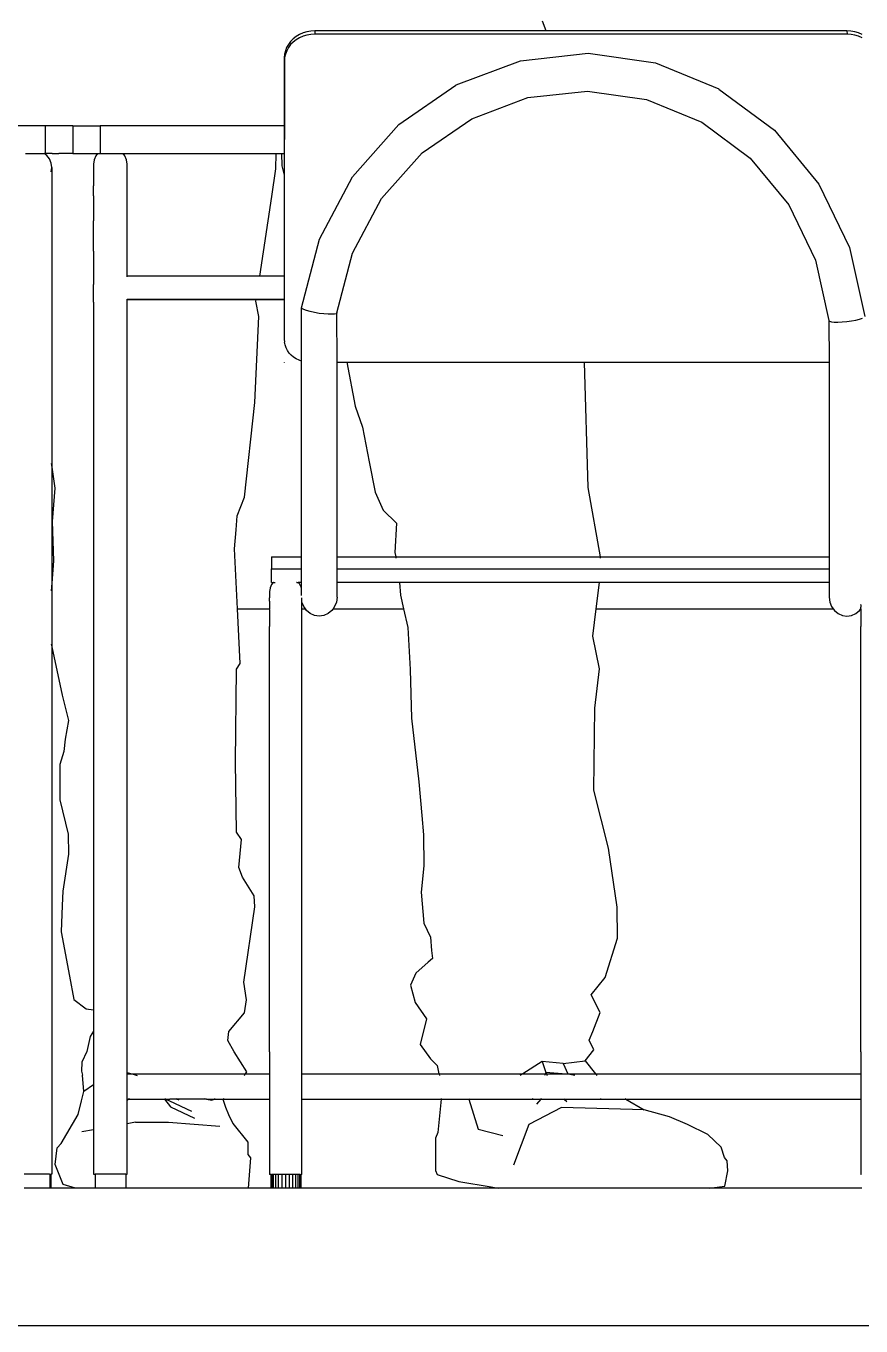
# Model space of a CAD drawing. Header units: metres. Extents: x -4.29 to 4.37, y -2.02 to 2.15.
# Drawn here: x -0.642 to -0.037, y -2.019 to -1.077 of the extents above; entities that cross this region are included whole.
import ezdxf

# ---------------------------------------------------------------- set-up
doc = ezdxf.new("R2010")
doc.units = ezdxf.units.M
doc.layers.add('SectionCutEdges', color=7, linetype='Continuous')

msp = doc.modelspace()

# ---------------------------------------------------------------- linework, layer by layer
for p, q in [((-0.26527, -1.08057), (-0.26794, -1.07341)), ((-0.44409, -1.08318), (-0.44648, -1.0846)), ((-0.4415, -1.08205), (-0.44409, -1.08318)), ((-0.43878, -1.08123), (-0.4415, -1.08205)), ((-0.43873, -1.08356), (-0.44146, -1.08438)), ((-0.43596, -1.08074), (-0.43878, -1.08123)), ((-0.43591, -1.08307), (-0.43873, -1.08356)), ((-0.43308, -1.08057), (-0.43596, -1.08074)), ((-0.43304, -1.0829), (-0.43591, -1.08307)), ((-0.43308, -1.08057), (-0.43304, -1.0829)), ((-0.26953, -1.08057), (-0.43308, -1.08057)), ((-0.04699, -1.08291), (-0.43304, -1.0829)), ((-0.26527, -1.08057), (-0.26953, -1.08057)), ((-0.04703, -1.08057), (-0.26527, -1.08057)), ((-0.04416, -1.08074), (-0.04703, -1.08057)), ((-0.04703, -1.08057), (-0.04699, -1.08291)), ((-0.04411, -1.08307), (-0.04699, -1.08291)), ((-0.04134, -1.08124), (-0.04416, -1.08074)), ((-0.04129, -1.08357), (-0.04411, -1.08307)), ((-0.03861, -1.08206), (-0.04134, -1.08124)), ((-0.03857, -1.08439), (-0.04129, -1.08357)), ((-0.03603, -1.08318), (-0.03861, -1.08206)), ((-0.45342, -1.09259), (-0.45434, -1.09501)), ((-0.45214, -1.09031), (-0.45342, -1.09259)), ((-0.45209, -1.09264), (-0.45337, -1.09492)), ((-0.45054, -1.08819), (-0.45214, -1.09031)), ((-0.4505, -1.09052), (-0.45209, -1.09264)), ((-0.44864, -1.08628), (-0.45054, -1.08819)), ((-0.4486, -1.08861), (-0.4505, -1.09052)), ((-0.44648, -1.0846), (-0.44864, -1.08628)), ((-0.44643, -1.08693), (-0.4486, -1.08861)), ((-0.44404, -1.08551), (-0.44643, -1.08693)), ((-0.44146, -1.08438), (-0.44404, -1.08551)), ((-0.03599, -1.08551), (-0.03857, -1.08439)), ((-0.45509, -1.10005), (-0.45512, -1.14949)), ((-0.4549, -1.09751), (-0.45509, -1.10005)), ((-0.45509, -1.10005), (-0.45505, -1.10238)), ((-0.45505, -1.10238), (-0.45507, -1.14949)), ((-0.45486, -1.09984), (-0.45505, -1.10238)), ((-0.45434, -1.09501), (-0.4549, -1.09751)), ((-0.4543, -1.09734), (-0.45486, -1.09984)), ((-0.45337, -1.09492), (-0.4543, -1.09734)), ((-0.33042, -1.11967), (-0.28389, -1.10221)), ((-0.28389, -1.10221), (-0.23477, -1.0968)), ((-0.23477, -1.0968), (-0.18589, -1.10373)), ((-0.18589, -1.10373), (-0.14007, -1.12262)), ((-0.37196, -1.14835), (-0.33062, -1.1198)), ((-0.33062, -1.1198), (-0.33042, -1.11967)), ((-0.31921, -1.14421), (-0.27839, -1.12889)), ((-0.27839, -1.12889), (-0.23529, -1.12414)), ((-0.23529, -1.12414), (-0.1924, -1.13023)), ((-0.1924, -1.13023), (-0.1522, -1.1468)), ((-0.13986, -1.12277), (-0.14007, -1.12262)), ((-0.13986, -1.12277), (-0.09966, -1.15258)), ((-0.63888, -1.14949), (-0.65215, -1.14949)), ((-0.62855, -1.14949), (-0.63888, -1.14949)), ((-0.62855, -1.14949), (-0.62855, -1.16949)), ((-0.62594, -1.14949), (-0.62855, -1.14949)), ((-0.62338, -1.14949), (-0.62594, -1.14949)), ((-0.6209, -1.14949), (-0.62338, -1.14949)), ((-0.61855, -1.14949), (-0.6209, -1.14949)), ((-0.61638, -1.14949), (-0.61855, -1.14949)), ((-0.61441, -1.14949), (-0.61638, -1.14949)), ((-0.61269, -1.14949), (-0.61441, -1.14949)), ((-0.61123, -1.14949), (-0.61269, -1.14949)), ((-0.61008, -1.14949), (-0.61123, -1.14949)), ((-0.60924, -1.14949), (-0.61008, -1.14949)), ((-0.60873, -1.14949), (-0.60924, -1.14949)), ((-0.60855, -1.14949), (-0.60873, -1.14949)), ((-0.60855, -1.14949), (-0.60855, -1.16949)), ((-0.60855, -1.14949), (-0.60838, -1.14949)), ((-0.60838, -1.14949), (-0.60787, -1.14949)), ((-0.60787, -1.14949), (-0.60703, -1.14949)), ((-0.60703, -1.14949), (-0.60588, -1.14949)), ((-0.60588, -1.14949), (-0.60442, -1.14949)), ((-0.60442, -1.14949), (-0.6027, -1.14949)), ((-0.6027, -1.14949), (-0.60073, -1.14949)), ((-0.60073, -1.14949), (-0.59855, -1.14949)), ((-0.59855, -1.14949), (-0.59621, -1.14949)), ((-0.59621, -1.14949), (-0.59373, -1.14949)), ((-0.59373, -1.14949), (-0.59117, -1.14949)), ((-0.59117, -1.14949), (-0.58855, -1.14949)), ((-0.58855, -1.14949), (-0.58855, -1.16949)), ((-0.45512, -1.14949), (-0.58855, -1.14949)), ((-0.45512, -1.14949), (-0.45513, -1.16949)), ((-0.45507, -1.14949), (-0.45512, -1.14949)), ((-0.45507, -1.14949), (-0.45509, -1.16949)), ((-0.40563, -1.18631), (-0.37196, -1.14835)), ((-0.35513, -1.169), (-0.31921, -1.14421)), ((-0.1522, -1.1468), (-0.1173, -1.1727)), ((-0.09966, -1.15258), (-0.0675, -1.19156)), ((-0.64281, -1.16949), (-0.64209, -1.16949)), ((-0.64209, -1.16949), (-0.63915, -1.16949)), ((-0.63915, -1.16949), (-0.63766, -1.16949)), ((-0.63766, -1.16949), (-0.63599, -1.16949)), ((-0.63599, -1.16949), (-0.63433, -1.16949)), ((-0.63433, -1.16949), (-0.63284, -1.16949)), ((-0.63284, -1.16949), (-0.6299, -1.16949)), ((-0.6299, -1.16949), (-0.62917, -1.16949)), ((-0.62737, -1.17087), (-0.62917, -1.16949)), ((-0.62917, -1.16949), (-0.62855, -1.16949)), ((-0.62594, -1.16949), (-0.62855, -1.16949)), ((-0.62543, -1.1734), (-0.62737, -1.17087)), ((-0.62338, -1.16949), (-0.62594, -1.16949)), ((-0.62422, -1.17634), (-0.62543, -1.1734)), ((-0.6238, -1.17949), (-0.62422, -1.17634)), ((-0.62338, -1.16949), (-0.6209, -1.16949)), ((-0.6209, -1.16949), (-0.61855, -1.16949)), ((-0.61638, -1.16949), (-0.61855, -1.16949)), ((-0.61441, -1.16949), (-0.61638, -1.16949)), ((-0.61269, -1.16949), (-0.61441, -1.16949)), ((-0.61123, -1.16949), (-0.61269, -1.16949)), ((-0.61008, -1.16949), (-0.61123, -1.16949)), ((-0.60924, -1.16949), (-0.61008, -1.16949)), ((-0.60873, -1.16949), (-0.60924, -1.16949)), ((-0.60855, -1.16949), (-0.60873, -1.16949)), ((-0.60855, -1.16949), (-0.60838, -1.16949)), ((-0.60838, -1.16949), (-0.60787, -1.16949)), ((-0.60787, -1.16949), (-0.60703, -1.16949)), ((-0.60703, -1.16949), (-0.60588, -1.16949)), ((-0.60588, -1.16949), (-0.60442, -1.16949)), ((-0.60442, -1.16949), (-0.6027, -1.16949)), ((-0.6027, -1.16949), (-0.60073, -1.16949)), ((-0.60073, -1.16949), (-0.59855, -1.16949)), ((-0.59855, -1.16949), (-0.59621, -1.16949)), ((-0.59621, -1.16949), (-0.59373, -1.16949)), ((-0.59373, -1.16949), (-0.59117, -1.16949)), ((-0.59299, -1.17404), (-0.59341, -1.17719)), ((-0.59341, -1.17719), (-0.59341, -1.17895)), ((-0.59177, -1.1711), (-0.59299, -1.17404)), ((-0.59054, -1.16949), (-0.59177, -1.1711)), ((-0.59117, -1.16949), (-0.59054, -1.16949)), ((-0.59054, -1.16949), (-0.58984, -1.16949)), ((-0.58984, -1.16949), (-0.58855, -1.16949)), ((-0.58855, -1.16949), (-0.58731, -1.16949)), ((-0.58731, -1.16949), (-0.58437, -1.16949)), ((-0.58437, -1.16949), (-0.58122, -1.16949)), ((-0.58122, -1.16949), (-0.57806, -1.16949)), ((-0.57806, -1.16949), (-0.57512, -1.16949)), ((-0.57512, -1.16949), (-0.57391, -1.16949)), ((-0.57391, -1.16949), (-0.5726, -1.16949)), ((-0.5726, -1.16949), (-0.57189, -1.16949)), ((-0.57066, -1.1711), (-0.57189, -1.16949)), ((-0.57189, -1.16949), (-0.46104, -1.16949)), ((-0.56944, -1.17404), (-0.57066, -1.1711)), ((-0.56903, -1.17719), (-0.56944, -1.17404)), ((-0.56903, -1.17895), (-0.56903, -1.17719)), ((-0.46118, -1.18056), (-0.46104, -1.16949)), ((-0.46104, -1.16949), (-0.45724, -1.16949)), ((-0.45724, -1.16949), (-0.45689, -1.17829)), ((-0.45724, -1.16949), (-0.45513, -1.16949)), ((-0.45513, -1.16949), (-0.45514, -1.18515)), ((-0.45509, -1.16949), (-0.45514, -1.18515)), ((-0.45513, -1.16949), (-0.45509, -1.16949)), ((-0.38453, -1.20216), (-0.35513, -1.169)), ((-0.35513, -1.169), (-0.35542, -1.1692)), ((-0.1173, -1.1727), (-0.08921, -1.20674)), ((-0.62422, -1.18265), (-0.6238, -1.17949)), ((-0.62422, -1.17949), (-0.6238, -1.17949)), ((-0.62422, -1.17949), (-0.6238, -1.17949)), ((-0.6238, -1.17949), (-0.6238, -1.24271)), ((-0.59341, -1.17895), (-0.59341, -1.18219)), ((-0.59341, -1.18219), (-0.59341, -1.18687)), ((-0.59341, -1.18687), (-0.59341, -1.19291)), ((-0.56903, -1.18219), (-0.56903, -1.17895)), ((-0.56903, -1.18687), (-0.56903, -1.18219)), ((-0.56903, -1.19291), (-0.56903, -1.18687)), ((-0.46405, -1.20051), (-0.46118, -1.18056)), ((-0.45689, -1.17829), (-0.45514, -1.18515)), ((-0.4551, -1.18532), (-0.45518, -1.25826)), ((-0.45514, -1.18515), (-0.4551, -1.18532)), ((-0.42968, -1.23148), (-0.40563, -1.18631)), ((-0.59341, -1.20024), (-0.59341, -1.19291)), ((-0.56903, -1.20024), (-0.56903, -1.19291)), ((-0.0675, -1.19156), (-0.04523, -1.23746)), ((-0.59341, -1.20024), (-0.59341, -1.20875)), ((-0.56903, -1.20875), (-0.56903, -1.20024)), ((-0.47293, -1.25826), (-0.46405, -1.20051)), ((-0.40553, -1.24161), (-0.38453, -1.20216)), ((-0.59341, -1.20875), (-0.59341, -1.21834)), ((-0.56903, -1.21834), (-0.56903, -1.20875)), ((-0.08921, -1.20674), (-0.06976, -1.24683)), ((-0.59341, -1.22885), (-0.59341, -1.21834)), ((-0.56903, -1.22885), (-0.56903, -1.21834)), ((-0.59341, -1.24016), (-0.59341, -1.22885)), ((-0.56903, -1.24016), (-0.56903, -1.22885)), ((-0.44273, -1.28131), (-0.42968, -1.23148)), ((-0.6238, -1.24271), (-0.6238, -1.39686)), ((-0.59341, -1.24016), (-0.59341, -1.25209)), ((-0.56903, -1.25209), (-0.56903, -1.24016)), ((-0.41692, -1.28506), (-0.40553, -1.24161)), ((-0.04523, -1.23746), (-0.03414, -1.28765)), ((-0.59341, -1.25209), (-0.59341, -1.26449)), ((-0.56903, -1.25826), (-0.56903, -1.25209)), ((-0.06976, -1.24683), (-0.06009, -1.2906)), ((-0.56903, -1.25848), (-0.56911, -1.25848)), ((-0.47293, -1.25826), (-0.56903, -1.25826)), ((-0.56903, -1.25848), (-0.56903, -1.25826)), ((-0.56903, -1.25855), (-0.56903, -1.25848)), ((-0.47296, -1.25848), (-0.56903, -1.25848)), ((-0.56903, -1.25877), (-0.56903, -1.25855)), ((-0.47297, -1.25855), (-0.47296, -1.25848)), ((-0.47296, -1.25848), (-0.47293, -1.25826)), ((-0.45514, -1.25848), (-0.47296, -1.25848)), ((-0.45518, -1.25826), (-0.47293, -1.25826)), ((-0.45518, -1.25826), (-0.45514, -1.25848)), ((-0.45514, -1.25826), (-0.45518, -1.25826)), ((-0.45514, -1.25848), (-0.45518, -1.25855)), ((-0.45514, -1.25848), (-0.45514, -1.25855)), ((-0.45514, -1.25855), (-0.45514, -1.25877)), ((-0.45514, -1.25877), (-0.45514, -1.25962)), ((-0.45514, -1.25962), (-0.45514, -1.26097)), ((-0.45514, -1.26097), (-0.45514, -1.26274)), ((-0.45514, -1.26274), (-0.45514, -1.26479)), ((-0.59341, -1.27719), (-0.59341, -1.26449)), ((-0.45514, -1.27125), (-0.45515, -1.27302)), ((-0.45514, -1.26479), (-0.45514, -1.267)), ((-0.45514, -1.267), (-0.45514, -1.2692)), ((-0.45514, -1.2692), (-0.45514, -1.27125)), ((-0.59341, -1.27719), (-0.59341, -1.28272)), ((-0.56903, -1.27522), (-0.56903, -1.27513)), ((-0.56903, -1.2753), (-0.56903, -1.27522)), ((-0.47555, -1.2753), (-0.56903, -1.2753)), ((-0.56903, -1.27551), (-0.56903, -1.2753)), ((-0.56903, -1.27719), (-0.56903, -1.27551)), ((-0.47558, -1.27551), (-0.56903, -1.27551)), ((-0.56903, -1.30746), (-0.56903, -1.27719)), ((-0.47574, -1.27658), (-0.47558, -1.27551)), ((-0.4736, -1.2876), (-0.47574, -1.27658)), ((-0.47558, -1.27551), (-0.47555, -1.2753)), ((-0.45515, -1.27551), (-0.47558, -1.27551)), ((-0.47555, -1.2753), (-0.47553, -1.27522)), ((-0.45519, -1.2753), (-0.47555, -1.2753)), ((-0.45515, -1.27551), (-0.4552, -1.30189)), ((-0.45519, -1.27522), (-0.45519, -1.2753)), ((-0.45515, -1.27522), (-0.45519, -1.2753)), ((-0.45519, -1.2753), (-0.45515, -1.27551)), ((-0.45515, -1.2753), (-0.45519, -1.2753)), ((-0.45515, -1.27437), (-0.45519, -1.27522)), ((-0.45515, -1.27302), (-0.45515, -1.27437)), ((-0.4423, -1.28192), (-0.44273, -1.28131)), ((-0.44273, -1.31989), (-0.44273, -1.28131)), ((-0.59341, -1.28272), (-0.59341, -1.29953)), ((-0.47645, -1.35006), (-0.4736, -1.2876)), ((-0.44101, -1.28262), (-0.4423, -1.28192)), ((-0.43896, -1.28336), (-0.44101, -1.28262)), ((-0.43629, -1.28409), (-0.43896, -1.28336)), ((-0.43318, -1.28475), (-0.43629, -1.28409)), ((-0.42984, -1.28531), (-0.43318, -1.28475)), ((-0.4265, -1.28572), (-0.42984, -1.28531)), ((-0.42339, -1.28596), (-0.4265, -1.28572)), ((-0.42071, -1.28601), (-0.42339, -1.28596)), ((-0.41865, -1.28587), (-0.42071, -1.28601)), ((-0.41736, -1.28555), (-0.41865, -1.28587)), ((-0.41692, -1.28506), (-0.41736, -1.28555)), ((-0.41688, -1.3206), (-0.41692, -1.28506)), ((-0.06009, -1.2906), (-0.05965, -1.2911)), ((-0.06009, -1.2906), (-0.06003, -1.3206)), ((-0.05965, -1.2911), (-0.05836, -1.29147)), ((-0.04713, -1.29126), (-0.04378, -1.2908)), ((-0.04378, -1.2908), (-0.04064, -1.29024)), ((-0.04064, -1.29024), (-0.03795, -1.28959)), ((-0.03795, -1.28959), (-0.03589, -1.28892)), ((-0.59341, -1.29953), (-0.59341, -1.61028)), ((-0.05836, -1.29147), (-0.0563, -1.29168)), ((-0.0563, -1.29168), (-0.05362, -1.29171)), ((-0.05362, -1.29171), (-0.05049, -1.29157)), ((-0.05049, -1.29157), (-0.04713, -1.29126)), ((-0.56903, -1.30959), (-0.56903, -1.30746)), ((-0.56903, -1.63629), (-0.56903, -1.30959)), ((-0.4552, -1.30189), (-0.45516, -1.30393)), ((-0.45516, -1.30393), (-0.45502, -1.30611)), ((-0.45457, -1.30824), (-0.45502, -1.30611)), ((-0.45385, -1.31031), (-0.45457, -1.30824)), ((-0.45284, -1.31226), (-0.45385, -1.31031)), ((-0.45158, -1.31408), (-0.45284, -1.31226)), ((-0.45008, -1.31572), (-0.45158, -1.31408)), ((-0.44838, -1.31715), (-0.45008, -1.31572)), ((-0.44649, -1.31836), (-0.44838, -1.31715)), ((-0.44445, -1.31933), (-0.44649, -1.31836)), ((-0.44273, -1.31989), (-0.44445, -1.31933)), ((-0.45517, -1.3206), (-0.45516, -1.32088)), ((-0.45517, -1.3206), (-0.45516, -1.32088)), ((-0.44274, -1.35552), (-0.44273, -1.31989)), ((-0.41685, -1.35552), (-0.41688, -1.3206)), ((-0.41688, -1.3206), (-0.40968, -1.3206)), ((-0.40968, -1.3206), (-0.40362, -1.35263)), ((-0.40968, -1.3206), (-0.23732, -1.3206)), ((-0.23478, -1.41163), (-0.23732, -1.3206)), ((-0.23732, -1.3206), (-0.06003, -1.3206)), ((-0.06003, -1.3206), (-0.05997, -1.35552)), ((-0.48409, -1.41858), (-0.47645, -1.35006)), ((-0.44274, -1.37321), (-0.44274, -1.35552)), ((-0.41685, -1.37322), (-0.41685, -1.35552)), ((-0.40362, -1.35263), (-0.39842, -1.3678)), ((-0.05997, -1.35552), (-0.05997, -1.37322)), ((-0.44274, -1.3906), (-0.44274, -1.37321)), ((-0.41685, -1.39061), (-0.41685, -1.37322)), ((-0.39842, -1.3678), (-0.39351, -1.39298)), ((-0.05997, -1.37322), (-0.05997, -1.39061)), ((-0.62422, -1.39416), (-0.6238, -1.39686)), ((-0.44274, -1.40738), (-0.44274, -1.3906)), ((-0.41685, -1.40741), (-0.41685, -1.39061)), ((-0.39351, -1.39298), (-0.38911, -1.41499)), ((-0.05997, -1.39061), (-0.05997, -1.40741)), ((-0.6238, -1.39686), (-0.62145, -1.41218)), ((-0.6238, -1.39686), (-0.6238, -1.48101)), ((-0.62145, -1.41218), (-0.62335, -1.43616)), ((-0.44274, -1.42328), (-0.44274, -1.40738)), ((-0.41685, -1.42332), (-0.41685, -1.40741)), ((-0.22586, -1.46181), (-0.23478, -1.41163)), ((-0.05997, -1.40741), (-0.05997, -1.42332)), ((-0.48928, -1.43205), (-0.48409, -1.41858)), ((-0.38911, -1.41499), (-0.38349, -1.42813)), ((-0.49012, -1.44239), (-0.48928, -1.43205)), ((-0.44274, -1.43802), (-0.44274, -1.42328)), ((-0.41685, -1.43807), (-0.41685, -1.42332)), ((-0.38349, -1.42813), (-0.3738, -1.43755)), ((-0.05997, -1.42332), (-0.05997, -1.43807)), ((-0.62335, -1.43616), (-0.62255, -1.46474)), ((-0.44274, -1.45135), (-0.44274, -1.43802)), ((-0.41685, -1.45141), (-0.41685, -1.43807)), ((-0.3738, -1.43755), (-0.37485, -1.4586)), ((-0.05997, -1.43807), (-0.05997, -1.45141)), ((-0.49123, -1.45602), (-0.49012, -1.44239)), ((-0.44274, -1.46181), (-0.44274, -1.45135)), ((-0.41685, -1.46181), (-0.41685, -1.45141)), ((-0.05997, -1.45141), (-0.05997, -1.46181)), ((-0.48903, -1.49949), (-0.49123, -1.45602)), ((-0.37485, -1.4586), (-0.3743, -1.46181)), ((-0.62255, -1.46474), (-0.6238, -1.48101)), ((-0.46441, -1.46181), (-0.44274, -1.46181)), ((-0.46441, -1.46181), (-0.46441, -1.46192)), ((-0.46441, -1.46192), (-0.46441, -1.46206)), ((-0.46441, -1.46206), (-0.46441, -1.4628)), ((-0.46441, -1.4628), (-0.46441, -1.47059)), ((-0.44274, -1.46192), (-0.44274, -1.46181)), ((-0.44274, -1.46206), (-0.44274, -1.46192)), ((-0.44274, -1.4628), (-0.44274, -1.46206)), ((-0.44274, -1.46304), (-0.44274, -1.4628)), ((-0.44274, -1.47059), (-0.44274, -1.46304)), ((-0.41685, -1.46192), (-0.41685, -1.46181)), ((-0.41685, -1.46181), (-0.3743, -1.46181)), ((-0.41685, -1.46206), (-0.41685, -1.46192)), ((-0.41685, -1.4628), (-0.41685, -1.46206)), ((-0.41685, -1.4631), (-0.41685, -1.4628)), ((-0.41685, -1.47059), (-0.41685, -1.4631)), ((-0.3743, -1.46181), (-0.37428, -1.46192)), ((-0.3743, -1.46181), (-0.37202, -1.46181)), ((-0.37425, -1.46206), (-0.37413, -1.4628)), ((-0.37202, -1.46181), (-0.3558, -1.46181)), ((-0.3558, -1.46181), (-0.22586, -1.46181)), ((-0.22584, -1.46192), (-0.22586, -1.46181)), ((-0.22586, -1.46181), (-0.05997, -1.46181)), ((-0.22568, -1.4628), (-0.22581, -1.46206)), ((-0.05997, -1.46181), (-0.05997, -1.46192)), ((-0.05997, -1.46192), (-0.05997, -1.46206)), ((-0.05997, -1.46206), (-0.05997, -1.4628)), ((-0.05997, -1.4628), (-0.05997, -1.4631)), ((-0.05997, -1.4631), (-0.05997, -1.47059)), ((-0.46441, -1.47059), (-0.44274, -1.47059)), ((-0.46441, -1.47304), (-0.46441, -1.47059)), ((-0.46441, -1.47564), (-0.46441, -1.47304)), ((-0.46441, -1.47771), (-0.46441, -1.47564)), ((-0.46441, -1.47922), (-0.46441, -1.47771)), ((-0.46441, -1.48013), (-0.46441, -1.47922)), ((-0.44274, -1.47304), (-0.44274, -1.47059)), ((-0.44274, -1.47564), (-0.44274, -1.47304)), ((-0.44274, -1.47771), (-0.44274, -1.47564)), ((-0.44274, -1.47922), (-0.44274, -1.47771)), ((-0.44274, -1.48013), (-0.44274, -1.47922)), ((-0.41685, -1.47059), (-0.05997, -1.47059)), ((-0.41685, -1.47304), (-0.41685, -1.47059)), ((-0.41685, -1.47564), (-0.41685, -1.47304)), ((-0.41685, -1.47771), (-0.41685, -1.47564)), ((-0.41685, -1.47922), (-0.41685, -1.47771)), ((-0.41685, -1.48013), (-0.41685, -1.47922)), ((-0.05997, -1.47059), (-0.05997, -1.47304)), ((-0.05997, -1.47304), (-0.05997, -1.47564)), ((-0.05997, -1.47564), (-0.05997, -1.47771)), ((-0.05997, -1.47771), (-0.05997, -1.47922)), ((-0.05997, -1.47922), (-0.05997, -1.48013)), ((-0.6238, -1.48101), (-0.62422, -1.48643)), ((-0.6238, -1.48101), (-0.6238, -1.52716)), ((-0.46542, -1.48464), (-0.46575, -1.48706)), ((-0.46575, -1.48706), (-0.46573, -1.48718)), ((-0.46573, -1.48718), (-0.46575, -1.48731)), ((-0.46575, -1.48731), (-0.46575, -1.48806)), ((-0.46575, -1.48806), (-0.46575, -1.48929)), ((-0.46431, -1.4818), (-0.46542, -1.48435)), ((-0.46542, -1.48435), (-0.46542, -1.48464)), ((-0.46441, -1.48041), (-0.46441, -1.48013)), ((-0.46441, -1.48041), (-0.46317, -1.48041)), ((-0.46317, -1.48041), (-0.46431, -1.4818)), ((-0.46295, -1.48013), (-0.46317, -1.48041)), ((-0.46292, -1.48041), (-0.46317, -1.48041)), ((-0.46292, -1.48041), (-0.46251, -1.48041)), ((-0.46251, -1.48041), (-0.46182, -1.48041)), ((-0.44603, -1.48041), (-0.44629, -1.48041)), ((-0.44603, -1.48041), (-0.4453, -1.48041)), ((-0.4453, -1.48041), (-0.44502, -1.48041)), ((-0.44502, -1.48041), (-0.44526, -1.48013)), ((-0.44274, -1.48041), (-0.44502, -1.48041)), ((-0.44412, -1.48141), (-0.44502, -1.48041)), ((-0.4429, -1.48391), (-0.44412, -1.48141)), ((-0.44274, -1.48484), (-0.4429, -1.48391)), ((-0.44274, -1.48041), (-0.44274, -1.48013)), ((-0.44274, -1.48073), (-0.44274, -1.48041)), ((-0.44274, -1.48484), (-0.44274, -1.48073)), ((-0.44274, -1.48513), (-0.44274, -1.48484)), ((-0.44274, -1.48601), (-0.44274, -1.48513)), ((-0.44274, -1.48643), (-0.44274, -1.48601)), ((-0.44274, -1.48746), (-0.44274, -1.48643)), ((-0.44274, -1.4893), (-0.44274, -1.48746)), ((-0.41685, -1.48041), (-0.41685, -1.48013)), ((-0.41685, -1.4808), (-0.41685, -1.48041)), ((-0.37148, -1.48041), (-0.41685, -1.48041)), ((-0.41685, -1.4865), (-0.41685, -1.4808)), ((-0.41685, -1.48996), (-0.41685, -1.4865)), ((-0.3715, -1.48013), (-0.37148, -1.48041)), ((-0.37148, -1.48041), (-0.37094, -1.48974)), ((-0.34828, -1.48041), (-0.37148, -1.48041)), ((-0.3263, -1.48041), (-0.34828, -1.48041)), ((-0.22663, -1.48041), (-0.3263, -1.48041)), ((-0.229, -1.49949), (-0.22663, -1.48041)), ((-0.22663, -1.48041), (-0.2266, -1.48013)), ((-0.05997, -1.48041), (-0.22663, -1.48041)), ((-0.05997, -1.48013), (-0.05997, -1.48041)), ((-0.05997, -1.48041), (-0.05997, -1.4808)), ((-0.05997, -1.4808), (-0.05997, -1.4865)), ((-0.05997, -1.4865), (-0.05997, -1.48996)), ((-0.46575, -1.48929), (-0.46575, -1.49147)), ((-0.46575, -1.49388), (-0.46575, -1.49147)), ((-0.46575, -1.49388), (-0.46575, -1.49677)), ((-0.46575, -1.49677), (-0.46575, -1.49949)), ((-0.44267, -1.48984), (-0.44274, -1.4893)), ((-0.44243, -1.49231), (-0.44243, -1.49164)), ((-0.44243, -1.4935), (-0.44243, -1.49231)), ((-0.44243, -1.49641), (-0.44243, -1.4935)), ((-0.4423, -1.4946), (-0.44243, -1.4935)), ((-0.44243, -1.49949), (-0.44243, -1.49641)), ((-0.441, -1.4979), (-0.4423, -1.4946)), ((-0.43985, -1.49949), (-0.441, -1.4979)), ((-0.41859, -1.49797), (-0.41969, -1.49949)), ((-0.41729, -1.49467), (-0.41859, -1.49797)), ((-0.41685, -1.49112), (-0.41729, -1.49467)), ((-0.41685, -1.49112), (-0.41685, -1.48996)), ((-0.37094, -1.48974), (-0.36871, -1.49949)), ((-0.05997, -1.48996), (-0.05997, -1.49112)), ((-0.05997, -1.49112), (-0.05953, -1.49467)), ((-0.05953, -1.49467), (-0.05823, -1.49797)), ((-0.05823, -1.49797), (-0.05713, -1.49949)), ((-0.03706, -1.49655), (-0.03699, -1.49631)), ((-0.03706, -1.49655), (-0.03706, -1.4984)), ((-0.03706, -1.49962), (-0.03706, -1.4984)), ((-0.48903, -1.49949), (-0.46575, -1.49949)), ((-0.48703, -1.53929), (-0.48903, -1.49949)), ((-0.46575, -1.5001), (-0.46575, -1.49949)), ((-0.46575, -1.5001), (-0.46575, -1.50382)), ((-0.46575, -1.50382), (-0.46575, -1.50789)), ((-0.46575, -1.50789), (-0.46575, -1.51227)), ((-0.44243, -1.49949), (-0.43985, -1.49949)), ((-0.44243, -1.49978), (-0.44243, -1.49949)), ((-0.44243, -1.50354), (-0.44243, -1.49978)), ((-0.44243, -1.50765), (-0.44243, -1.50354)), ((-0.44243, -1.51207), (-0.44243, -1.50765)), ((-0.43895, -1.50075), (-0.43985, -1.49949)), ((-0.43627, -1.50293), (-0.43895, -1.50075)), ((-0.43314, -1.50431), (-0.43627, -1.50293)), ((-0.42979, -1.50478), (-0.43314, -1.50431)), ((-0.42644, -1.50433), (-0.42979, -1.50478)), ((-0.42332, -1.50297), (-0.42644, -1.50433)), ((-0.42064, -1.5008), (-0.42332, -1.50297)), ((-0.41969, -1.49949), (-0.42064, -1.5008)), ((-0.41969, -1.49949), (-0.36871, -1.49949)), ((-0.36871, -1.49949), (-0.36557, -1.51319)), ((-0.23147, -1.51939), (-0.229, -1.49949)), ((-0.229, -1.49949), (-0.05713, -1.49949)), ((-0.05713, -1.49949), (-0.05618, -1.5008)), ((-0.05618, -1.5008), (-0.0535, -1.50297)), ((-0.0535, -1.50297), (-0.05038, -1.50433)), ((-0.05038, -1.50433), (-0.04703, -1.50478)), ((-0.04703, -1.50478), (-0.04368, -1.50431)), ((-0.04368, -1.50431), (-0.04056, -1.50293)), ((-0.04056, -1.50293), (-0.03788, -1.50075)), ((-0.03788, -1.50075), (-0.03706, -1.49962)), ((-0.03706, -1.49962), (-0.03706, -1.5001)), ((-0.03706, -1.5001), (-0.03706, -1.50382)), ((-0.03706, -1.50382), (-0.03706, -1.50789)), ((-0.03706, -1.50789), (-0.03706, -1.51227)), ((-0.46575, -1.51688), (-0.46575, -1.51227)), ((-0.46575, -1.52169), (-0.46575, -1.51688)), ((-0.44243, -1.51673), (-0.44243, -1.51207)), ((-0.44243, -1.52158), (-0.44243, -1.51673)), ((-0.36557, -1.51319), (-0.36383, -1.5436)), ((-0.03706, -1.51688), (-0.03706, -1.51227)), ((-0.03706, -1.52169), (-0.03706, -1.51688)), ((-0.62422, -1.52526), (-0.6238, -1.52716)), ((-0.46575, -1.82061), (-0.46575, -1.52169)), ((-0.44243, -1.82056), (-0.44243, -1.52158)), ((-0.22655, -1.54293), (-0.23147, -1.51939)), ((-0.03706, -1.82061), (-0.03706, -1.52169)), ((-0.6238, -1.52716), (-0.61615, -1.56215)), ((-0.6238, -1.52716), (-0.6238, -1.90949)), ((-0.49039, -1.61055), (-0.48982, -1.54321)), ((-0.48982, -1.54321), (-0.48703, -1.53929)), ((-0.36383, -1.5436), (-0.36293, -1.57886)), ((-0.22979, -1.57161), (-0.22655, -1.54293)), ((-0.61615, -1.56215), (-0.61166, -1.58041)), ((-0.2307, -1.63093), (-0.22979, -1.57161)), ((-0.61166, -1.58041), (-0.61396, -1.59402)), ((-0.36293, -1.57886), (-0.35754, -1.62505)), ((-0.61396, -1.59402), (-0.61503, -1.60292)), ((-0.61503, -1.60292), (-0.6178, -1.61241)), ((-0.59341, -1.61028), (-0.59341, -1.62187)), ((-0.48972, -1.66136), (-0.49039, -1.61055)), ((-0.6178, -1.61241), (-0.61786, -1.63806)), ((-0.59341, -1.62187), (-0.59341, -1.71455)), ((-0.35754, -1.62505), (-0.35545, -1.64927)), ((-0.61786, -1.63806), (-0.61193, -1.66302)), ((-0.56903, -1.64598), (-0.56903, -1.63629)), ((-0.21987, -1.67303), (-0.2307, -1.63093)), ((-0.56903, -1.717), (-0.56903, -1.64598)), ((-0.35545, -1.64927), (-0.35423, -1.66339)), ((-0.61193, -1.66302), (-0.61153, -1.67745)), ((-0.48622, -1.66674), (-0.48972, -1.66136)), ((-0.48815, -1.68711), (-0.48622, -1.66674)), ((-0.35423, -1.66339), (-0.35401, -1.68588)), ((-0.61153, -1.67745), (-0.61577, -1.70434)), ((-0.21363, -1.71587), (-0.21987, -1.67303)), ((-0.35401, -1.68588), (-0.35588, -1.70503)), ((-0.48543, -1.69404), (-0.48815, -1.68711)), ((-0.47708, -1.70767), (-0.48543, -1.69404)), ((-0.61577, -1.70434), (-0.61614, -1.71455)), ((-0.35588, -1.70503), (-0.35381, -1.72738)), ((-0.61614, -1.71455), (-0.61684, -1.73384)), ((-0.59341, -1.71455), (-0.59341, -1.75582)), ((-0.47649, -1.71567), (-0.47708, -1.70767)), ((-0.56903, -1.75128), (-0.56903, -1.717)), ((-0.48438, -1.77022), (-0.47649, -1.71567)), ((-0.2135, -1.73832), (-0.21363, -1.71587)), ((-0.61684, -1.73384), (-0.61091, -1.76589)), ((-0.35381, -1.72738), (-0.34916, -1.73759)), ((-0.34916, -1.73759), (-0.34845, -1.74719)), ((-0.22245, -1.7669), (-0.2135, -1.73832)), ((-0.56903, -1.77449), (-0.56903, -1.75128)), ((-0.34845, -1.74719), (-0.34773, -1.75311)), ((-0.59341, -1.75582), (-0.59341, -1.78564)), ((-0.35076, -1.75577), (-0.35978, -1.76369)), ((-0.34773, -1.75311), (-0.35076, -1.75577)), ((-0.61091, -1.76589), (-0.6078, -1.78272)), ((-0.48259, -1.78292), (-0.48438, -1.77022)), ((-0.35978, -1.76369), (-0.36365, -1.7725)), ((-0.23246, -1.77943), (-0.22245, -1.7669)), ((-0.56903, -1.78456), (-0.56903, -1.77449)), ((-0.36365, -1.7725), (-0.36022, -1.78485)), ((-0.22592, -1.79229), (-0.23246, -1.77943)), ((-0.6078, -1.78272), (-0.59886, -1.7895)), ((-0.59886, -1.7895), (-0.59341, -1.79034)), ((-0.59341, -1.78564), (-0.59341, -1.79034)), ((-0.59341, -1.79034), (-0.59341, -1.80567)), ((-0.56903, -1.83568), (-0.56903, -1.78456)), ((-0.4839, -1.79245), (-0.48259, -1.78292)), ((-0.36022, -1.78485), (-0.35205, -1.79675)), ((-0.4954, -1.80606), (-0.4839, -1.79245)), ((-0.35205, -1.79675), (-0.35649, -1.81531)), ((-0.23145, -1.80586), (-0.22592, -1.79229)), ((-0.59581, -1.80959), (-0.59821, -1.82055)), ((-0.59341, -1.80567), (-0.59581, -1.80959)), ((-0.59341, -1.80567), (-0.59341, -1.84453)), ((-0.49612, -1.81243), (-0.4954, -1.80606)), ((-0.23412, -1.81228), (-0.23145, -1.80586)), ((-0.49142, -1.82082), (-0.49612, -1.81243)), ((-0.35649, -1.81531), (-0.34904, -1.82575)), ((-0.23071, -1.81928), (-0.23412, -1.81228)), ((-0.60204, -1.82822), (-0.60222, -1.83463)), ((-0.59821, -1.82055), (-0.60204, -1.82822)), ((-0.48232, -1.83521), (-0.49142, -1.82082)), ((-0.46575, -1.82061), (-0.46575, -1.83666)), ((-0.44243, -1.83666), (-0.44243, -1.82056)), ((-0.34904, -1.82575), (-0.34434, -1.83072)), ((-0.2682, -1.82769), (-0.2822, -1.83666)), ((-0.2529, -1.82925), (-0.2682, -1.82769)), ((-0.2682, -1.82769), (-0.26539, -1.83577)), ((-0.2529, -1.82925), (-0.23681, -1.82724)), ((-0.23681, -1.82724), (-0.23071, -1.81928)), ((-0.23681, -1.82724), (-0.22945, -1.83666)), ((-0.03706, -1.82061), (-0.03706, -1.83666)), ((-0.60222, -1.83463), (-0.60136, -1.83772)), ((-0.60058, -1.84947), (-0.60136, -1.83772)), ((-0.56903, -1.83568), (-0.5658, -1.83666)), ((-0.56903, -1.83666), (-0.56903, -1.83568)), ((-0.56903, -1.83666), (-0.56681, -1.83666)), ((-0.56903, -1.83697), (-0.56903, -1.83666)), ((-0.56903, -1.83788), (-0.56903, -1.83697)), ((-0.56681, -1.83666), (-0.5658, -1.83666)), ((-0.5658, -1.83666), (-0.56164, -1.83666)), ((-0.56477, -1.83697), (-0.56175, -1.83788)), ((-0.56164, -1.83666), (-0.55574, -1.83666)), ((-0.55574, -1.83666), (-0.54921, -1.83666)), ((-0.54921, -1.83666), (-0.54217, -1.83666)), ((-0.54217, -1.83666), (-0.53474, -1.83666)), ((-0.53474, -1.83666), (-0.52704, -1.83666)), ((-0.52704, -1.83666), (-0.51921, -1.83666)), ((-0.51921, -1.83666), (-0.48323, -1.83666)), ((-0.484, -1.83788), (-0.48343, -1.83697)), ((-0.48323, -1.83666), (-0.48232, -1.83521)), ((-0.48323, -1.83666), (-0.46575, -1.83666)), ((-0.46575, -1.83666), (-0.46575, -1.83697)), ((-0.46575, -1.83697), (-0.46575, -1.83788)), ((-0.44243, -1.83666), (-0.34292, -1.83666)), ((-0.44243, -1.83697), (-0.44243, -1.83666)), ((-0.44243, -1.83788), (-0.44243, -1.83697)), ((-0.34434, -1.83072), (-0.34292, -1.83666)), ((-0.34292, -1.83666), (-0.2822, -1.83666)), ((-0.34285, -1.83697), (-0.34263, -1.83788)), ((-0.28269, -1.83697), (-0.28412, -1.83788)), ((-0.2822, -1.83666), (-0.27057, -1.83666)), ((-0.27057, -1.83666), (-0.26585, -1.83666)), ((-0.26601, -1.83697), (-0.26648, -1.83788)), ((-0.26539, -1.83577), (-0.26585, -1.83666)), ((-0.26585, -1.83666), (-0.26503, -1.83666)), ((-0.26539, -1.83577), (-0.26503, -1.83666)), ((-0.25366, -1.83666), (-0.26539, -1.83577)), ((-0.26503, -1.83666), (-0.25366, -1.83666)), ((-0.2649, -1.83697), (-0.26453, -1.83788)), ((-0.25366, -1.83666), (-0.2494, -1.83666)), ((-0.2529, -1.82925), (-0.2494, -1.83666)), ((-0.24925, -1.83699), (-0.24951, -1.83697)), ((-0.2494, -1.83666), (-0.23954, -1.83666)), ((-0.24443, -1.83788), (-0.24925, -1.83699)), ((-0.23954, -1.83666), (-0.22945, -1.83666)), ((-0.22945, -1.83666), (-0.03706, -1.83666)), ((-0.2292, -1.83697), (-0.22849, -1.83788)), ((-0.03706, -1.83666), (-0.03706, -1.83697)), ((-0.03706, -1.83697), (-0.03706, -1.83788)), ((-0.59341, -1.84453), (-0.60058, -1.84947)), ((-0.59341, -1.84453), (-0.59341, -1.86774)), ((-0.56903, -1.83902), (-0.56903, -1.83788)), ((-0.56903, -1.83934), (-0.56903, -1.83902)), ((-0.56903, -1.84123), (-0.56903, -1.83934)), ((-0.56903, -1.84239), (-0.56903, -1.84123)), ((-0.56903, -1.84344), (-0.56903, -1.84239)), ((-0.56903, -1.84581), (-0.56903, -1.84344)), ((-0.56903, -1.84818), (-0.56903, -1.84581)), ((-0.46575, -1.83788), (-0.46575, -1.83934)), ((-0.46575, -1.83934), (-0.46575, -1.84123)), ((-0.46575, -1.84123), (-0.46575, -1.84344)), ((-0.46575, -1.84344), (-0.46575, -1.84581)), ((-0.46575, -1.84581), (-0.46575, -1.84818)), ((-0.44243, -1.83934), (-0.44243, -1.83788)), ((-0.44243, -1.84123), (-0.44243, -1.83934)), ((-0.44243, -1.84344), (-0.44243, -1.84123)), ((-0.44243, -1.84581), (-0.44243, -1.84344)), ((-0.44243, -1.84818), (-0.44243, -1.84581)), ((-0.03706, -1.83788), (-0.03706, -1.83934)), ((-0.03706, -1.83934), (-0.03706, -1.84123)), ((-0.03706, -1.84123), (-0.03706, -1.84344)), ((-0.03706, -1.84344), (-0.03706, -1.84581)), ((-0.03706, -1.84581), (-0.03706, -1.84818)), ((-0.60469, -1.86608), (-0.60225, -1.8563)), ((-0.60225, -1.8563), (-0.60058, -1.84947)), ((-0.56903, -1.84924), (-0.56903, -1.84818)), ((-0.56903, -1.85039), (-0.56903, -1.84924)), ((-0.56903, -1.85229), (-0.56903, -1.85039)), ((-0.56903, -1.8526), (-0.56903, -1.85229)), ((-0.56903, -1.85375), (-0.56903, -1.8526)), ((-0.56903, -1.85462), (-0.56903, -1.85375)), ((-0.56903, -1.85466), (-0.56903, -1.85462)), ((-0.56903, -1.85497), (-0.56903, -1.85466)), ((-0.56794, -1.85497), (-0.56903, -1.85603)), ((-0.56903, -1.85497), (-0.56794, -1.85497)), ((-0.56903, -1.85603), (-0.56903, -1.85497)), ((-0.56903, -1.87283), (-0.56903, -1.85603)), ((-0.56761, -1.85466), (-0.56794, -1.85497)), ((-0.56794, -1.85497), (-0.54192, -1.85497)), ((-0.54216, -1.85466), (-0.54192, -1.85497)), ((-0.54192, -1.85497), (-0.53756, -1.86059)), ((-0.54192, -1.85497), (-0.54104, -1.85497)), ((-0.5417, -1.85466), (-0.54104, -1.85497)), ((-0.54104, -1.85497), (-0.53826, -1.85628)), ((-0.54104, -1.85497), (-0.53809, -1.85497)), ((-0.53826, -1.85628), (-0.52232, -1.8638)), ((-0.53304, -1.85497), (-0.53809, -1.85497)), ((-0.53272, -1.85497), (-0.53328, -1.85466)), ((-0.53304, -1.85497), (-0.53272, -1.85497)), ((-0.53147, -1.85567), (-0.53272, -1.85497)), ((-0.5115, -1.85497), (-0.53272, -1.85497)), ((-0.51304, -1.85466), (-0.5115, -1.85497)), ((-0.5115, -1.85497), (-0.50774, -1.85573)), ((-0.5115, -1.85497), (-0.50589, -1.85497)), ((-0.50774, -1.85573), (-0.50589, -1.85497)), ((-0.50589, -1.85497), (-0.50513, -1.85466)), ((-0.50589, -1.85497), (-0.49936, -1.85497)), ((-0.49936, -1.85497), (-0.49954, -1.85578)), ((-0.49954, -1.85578), (-0.49785, -1.86088)), ((-0.49929, -1.85466), (-0.49936, -1.85497)), ((-0.49936, -1.85497), (-0.46575, -1.85497)), ((-0.46575, -1.84818), (-0.46575, -1.85039)), ((-0.46575, -1.85039), (-0.46575, -1.85229)), ((-0.46575, -1.85229), (-0.46575, -1.85375)), ((-0.46575, -1.85375), (-0.46575, -1.85466)), ((-0.46575, -1.85466), (-0.46575, -1.85497)), ((-0.46575, -1.85497), (-0.46575, -1.90963)), ((-0.44243, -1.85039), (-0.44243, -1.84818)), ((-0.44243, -1.85229), (-0.44243, -1.85039)), ((-0.44243, -1.85375), (-0.44243, -1.85229)), ((-0.44243, -1.85466), (-0.44243, -1.85375)), ((-0.44243, -1.85497), (-0.44243, -1.85466)), ((-0.44243, -1.85497), (-0.34134, -1.85497)), ((-0.44243, -1.90963), (-0.44243, -1.85497)), ((-0.34134, -1.85497), (-0.34375, -1.87918)), ((-0.34131, -1.85466), (-0.34134, -1.85497)), ((-0.34134, -1.85497), (-0.32134, -1.85497)), ((-0.32144, -1.85466), (-0.32134, -1.85497)), ((-0.32134, -1.85497), (-0.3145, -1.87674)), ((-0.32134, -1.85497), (-0.27539, -1.85497)), ((-0.27525, -1.85497), (-0.27555, -1.85556)), ((-0.27539, -1.85497), (-0.27525, -1.85497)), ((-0.27509, -1.85466), (-0.27525, -1.85497)), ((-0.27525, -1.85497), (-0.26992, -1.85497)), ((-0.26903, -1.85497), (-0.27224, -1.85856)), ((-0.26992, -1.85497), (-0.26903, -1.85497)), ((-0.26875, -1.85466), (-0.26903, -1.85497)), ((-0.26903, -1.85497), (-0.25206, -1.85497)), ((-0.25237, -1.85466), (-0.25206, -1.85497)), ((-0.25206, -1.85497), (-0.25026, -1.85683)), ((-0.25206, -1.85497), (-0.25066, -1.85497)), ((-0.25066, -1.85497), (-0.20731, -1.85497)), ((-0.22569, -1.85466), (-0.22557, -1.85473)), ((-0.20784, -1.85466), (-0.20731, -1.85497)), ((-0.20731, -1.85497), (-0.19422, -1.8628)), ((-0.20731, -1.85497), (-0.03706, -1.85497)), ((-0.03706, -1.84818), (-0.03706, -1.85039)), ((-0.03706, -1.85039), (-0.03706, -1.85229)), ((-0.03706, -1.85229), (-0.03706, -1.85375)), ((-0.03706, -1.85375), (-0.03706, -1.85466)), ((-0.03706, -1.85466), (-0.03706, -1.85497)), ((-0.03706, -1.85497), (-0.03706, -1.90963)), ((-0.61688, -1.88714), (-0.60469, -1.86608)), ((-0.53756, -1.86059), (-0.52036, -1.8688)), ((-0.49785, -1.86088), (-0.4957, -1.86608)), ((-0.4957, -1.86608), (-0.49238, -1.87268)), ((-0.25398, -1.8611), (-0.27775, -1.87337)), ((-0.19422, -1.8628), (-0.25398, -1.8611)), ((-0.17586, -1.86794), (-0.19422, -1.8628)), ((-0.59341, -1.86781), (-0.59367, -1.86788)), ((-0.59341, -1.86774), (-0.59341, -1.86781)), ((-0.59341, -1.86781), (-0.59341, -1.87727)), ((-0.56294, -1.87172), (-0.56903, -1.87283)), ((-0.56903, -1.90236), (-0.56903, -1.87283)), ((-0.56294, -1.87172), (-0.53913, -1.87172)), ((-0.53913, -1.87172), (-0.50178, -1.87452)), ((-0.49238, -1.87268), (-0.48147, -1.88629)), ((-0.27775, -1.87337), (-0.28889, -1.90279)), ((-0.16262, -1.8734), (-0.17586, -1.86794)), ((-0.14797, -1.88055), (-0.16262, -1.8734)), ((-0.59341, -1.87727), (-0.60198, -1.87883)), ((-0.59341, -1.87727), (-0.59341, -1.90004)), ((-0.34535, -1.8832), (-0.34547, -1.90665)), ((-0.34375, -1.87918), (-0.34535, -1.8832)), ((-0.3145, -1.87674), (-0.29672, -1.88148)), ((-0.13835, -1.88992), (-0.14797, -1.88055)), ((-0.62125, -1.90249), (-0.61984, -1.89022)), ((-0.61984, -1.89022), (-0.61688, -1.88714)), ((-0.48147, -1.88629), (-0.48166, -1.89513)), ((-0.13588, -1.89726), (-0.13835, -1.88992)), ((-0.61551, -1.91687), (-0.62125, -1.90249)), ((-0.59341, -1.90004), (-0.59341, -1.90316)), ((-0.59341, -1.90316), (-0.59341, -1.90949)), ((-0.56903, -1.90594), (-0.56903, -1.90236)), ((-0.48166, -1.89513), (-0.47958, -1.8976)), ((-0.47958, -1.8976), (-0.48122, -1.91949)), ((-0.13404, -1.89984), (-0.13588, -1.89726)), ((-0.13333, -1.90691), (-0.13404, -1.89984)), ((-0.64209, -1.90949), (-0.64368, -1.90949)), ((-0.64143, -1.90949), (-0.64209, -1.90949)), ((-0.63915, -1.90949), (-0.64143, -1.90949)), ((-0.63881, -1.90949), (-0.63915, -1.90949)), ((-0.63599, -1.90949), (-0.63881, -1.90949)), ((-0.63318, -1.90949), (-0.63599, -1.90949)), ((-0.63284, -1.90949), (-0.63318, -1.90949)), ((-0.63056, -1.90949), (-0.63284, -1.90949)), ((-0.6299, -1.90949), (-0.63056, -1.90949)), ((-0.62831, -1.90949), (-0.6299, -1.90949)), ((-0.62737, -1.90949), (-0.62831, -1.90949)), ((-0.62658, -1.90949), (-0.62737, -1.90949)), ((-0.62549, -1.90949), (-0.62658, -1.90949)), ((-0.62549, -1.90949), (-0.62543, -1.90949)), ((-0.62543, -1.90949), (-0.62512, -1.90949)), ((-0.62512, -1.90949), (-0.62512, -1.91949)), ((-0.62512, -1.90949), (-0.62486, -1.90949)), ((-0.62486, -1.90949), (-0.62446, -1.90949)), ((-0.62446, -1.90949), (-0.62446, -1.91949)), ((-0.62446, -1.90949), (-0.62422, -1.90949)), ((-0.6238, -1.90949), (-0.62422, -1.90949)), ((-0.59341, -1.90949), (-0.59299, -1.90949)), ((-0.59299, -1.90949), (-0.59236, -1.90949)), ((-0.59236, -1.90949), (-0.59236, -1.91949)), ((-0.59198, -1.90949), (-0.59236, -1.90949)), ((-0.59177, -1.90949), (-0.59198, -1.90949)), ((-0.59087, -1.90949), (-0.59177, -1.90949)), ((-0.58984, -1.90949), (-0.59087, -1.90949)), ((-0.5891, -1.90949), (-0.58984, -1.90949)), ((-0.58731, -1.90949), (-0.5891, -1.90949)), ((-0.58679, -1.90949), (-0.58731, -1.90949)), ((-0.58437, -1.90949), (-0.58679, -1.90949)), ((-0.5841, -1.90949), (-0.58437, -1.90949)), ((-0.58122, -1.90949), (-0.5841, -1.90949)), ((-0.57833, -1.90949), (-0.58122, -1.90949)), ((-0.57806, -1.90949), (-0.57833, -1.90949)), ((-0.57565, -1.90949), (-0.57806, -1.90949)), ((-0.57512, -1.90949), (-0.57565, -1.90949)), ((-0.57334, -1.90949), (-0.57512, -1.90949)), ((-0.5726, -1.90949), (-0.57334, -1.90949)), ((-0.57157, -1.90949), (-0.5726, -1.90949)), ((-0.57066, -1.90949), (-0.57157, -1.90949)), ((-0.57045, -1.90949), (-0.57066, -1.90949)), ((-0.57007, -1.90949), (-0.57045, -1.90949)), ((-0.57007, -1.90949), (-0.56944, -1.90949)), ((-0.57007, -1.90949), (-0.57007, -1.91949)), ((-0.56944, -1.90949), (-0.56903, -1.90949)), ((-0.56903, -1.90949), (-0.56903, -1.90594)), ((-0.46542, -1.90963), (-0.46575, -1.90963)), ((-0.46495, -1.90963), (-0.46542, -1.90963)), ((-0.46495, -1.90963), (-0.46495, -1.91949)), ((-0.46495, -1.90963), (-0.46452, -1.90963)), ((-0.46452, -1.90963), (-0.46446, -1.90963)), ((-0.46452, -1.90963), (-0.46452, -1.91949)), ((-0.46446, -1.90963), (-0.46446, -1.91949)), ((-0.46431, -1.90963), (-0.46446, -1.90963)), ((-0.46416, -1.90963), (-0.46431, -1.90963)), ((-0.46416, -1.90963), (-0.46416, -1.91949)), ((-0.46318, -1.90963), (-0.46416, -1.90963)), ((-0.46318, -1.90963), (-0.46318, -1.91949)), ((-0.46251, -1.90963), (-0.46318, -1.90963)), ((-0.46158, -1.90963), (-0.46251, -1.90963)), ((-0.46158, -1.90963), (-0.46158, -1.91949)), ((-0.46014, -1.90963), (-0.46158, -1.90963)), ((-0.45947, -1.90963), (-0.46014, -1.90963)), ((-0.45947, -1.90963), (-0.45947, -1.91949)), ((-0.45735, -1.90963), (-0.45947, -1.90963)), ((-0.45699, -1.90963), (-0.45735, -1.90963)), ((-0.45699, -1.90963), (-0.45699, -1.91949)), ((-0.45434, -1.90963), (-0.45699, -1.90963)), ((-0.45432, -1.90963), (-0.45434, -1.90963)), ((-0.45432, -1.90963), (-0.45432, -1.91949)), ((-0.45162, -1.90963), (-0.45432, -1.90963)), ((-0.45162, -1.90963), (-0.45162, -1.91949)), ((-0.45132, -1.90963), (-0.45162, -1.90963)), ((-0.4491, -1.90963), (-0.45132, -1.90963)), ((-0.4491, -1.90963), (-0.4491, -1.91949)), ((-0.44848, -1.90963), (-0.4491, -1.90963)), ((-0.44692, -1.90963), (-0.44848, -1.90963)), ((-0.44692, -1.90963), (-0.44692, -1.91949)), ((-0.44603, -1.90963), (-0.44692, -1.90963)), ((-0.44523, -1.90963), (-0.44603, -1.90963)), ((-0.44523, -1.90963), (-0.44523, -1.91949)), ((-0.44412, -1.90963), (-0.44523, -1.90963)), ((-0.44412, -1.90963), (-0.44414, -1.91949)), ((-0.44372, -1.90963), (-0.44412, -1.90963)), ((-0.44372, -1.90963), (-0.44372, -1.91949)), ((-0.44372, -1.90963), (-0.44354, -1.90963)), ((-0.44354, -1.90963), (-0.44354, -1.91949)), ((-0.44354, -1.90963), (-0.44323, -1.90963)), ((-0.44323, -1.90963), (-0.44323, -1.91949)), ((-0.44323, -1.90963), (-0.4429, -1.90963)), ((-0.44243, -1.90963), (-0.4429, -1.90963)), ((-0.34547, -1.90665), (-0.3443, -1.90958)), ((-0.3443, -1.90958), (-0.32842, -1.91468)), ((-0.13567, -1.91805), (-0.13333, -1.90691)), ((-0.03673, -1.90963), (-0.03706, -1.90963)), ((-0.60666, -1.91949), (-0.61551, -1.91687)), ((-0.32842, -1.91468), (-0.30509, -1.91865)), ((-0.30509, -1.91865), (-0.29995, -1.91949)), ((-0.1469, -1.91949), (-0.13567, -1.91805))]:
    msp.add_line(p, q)
at = {"layer": 'SectionCutEdges'}
for p, q in [((-0.64143, -1.91949), (-0.64368, -1.91949)), ((-0.63881, -1.91949), (-0.64143, -1.91949)), ((-0.63599, -1.91949), (-0.63881, -1.91949)), ((-0.63318, -1.91949), (-0.63599, -1.91949)), ((-0.63056, -1.91949), (-0.63318, -1.91949)), ((-0.62831, -1.91949), (-0.63056, -1.91949)), ((-0.62658, -1.91949), (-0.62831, -1.91949)), ((-0.62549, -1.91949), (-0.62658, -1.91949)), ((-0.62512, -1.91949), (-0.62549, -1.91949)), ((-0.62486, -1.91949), (-0.62512, -1.91949)), ((-0.62446, -1.91949), (-0.62486, -1.91949)), ((-0.60666, -1.91949), (-0.62446, -1.91949)), ((-0.59236, -1.91949), (-0.60666, -1.91949)), ((-0.59198, -1.91949), (-0.59236, -1.91949)), ((-0.59087, -1.91949), (-0.59198, -1.91949)), ((-0.5891, -1.91949), (-0.59087, -1.91949)), ((-0.58679, -1.91949), (-0.5891, -1.91949)), ((-0.5841, -1.91949), (-0.58679, -1.91949)), ((-0.58122, -1.91949), (-0.5841, -1.91949)), ((-0.57833, -1.91949), (-0.58122, -1.91949)), ((-0.57565, -1.91949), (-0.57833, -1.91949)), ((-0.57334, -1.91949), (-0.57565, -1.91949)), ((-0.57157, -1.91949), (-0.57334, -1.91949)), ((-0.57045, -1.91949), (-0.57157, -1.91949)), ((-0.57007, -1.91949), (-0.57045, -1.91949)), ((-0.48122, -1.91949), (-0.57007, -1.91949)), ((-0.46495, -1.91949), (-0.48122, -1.91949)), ((-0.46452, -1.91949), (-0.46495, -1.91949)), ((-0.46446, -1.91949), (-0.46452, -1.91949)), ((-0.46416, -1.91949), (-0.46446, -1.91949)), ((-0.46318, -1.91949), (-0.46416, -1.91949)), ((-0.46158, -1.91949), (-0.46318, -1.91949)), ((-0.45947, -1.91949), (-0.46158, -1.91949)), ((-0.45699, -1.91949), (-0.45947, -1.91949)), ((-0.45432, -1.91949), (-0.45699, -1.91949)), ((-0.45162, -1.91949), (-0.45432, -1.91949)), ((-0.4491, -1.91949), (-0.45162, -1.91949)), ((-0.44692, -1.91949), (-0.4491, -1.91949)), ((-0.44523, -1.91949), (-0.44692, -1.91949)), ((-0.44414, -1.91949), (-0.44523, -1.91949)), ((-0.44372, -1.91949), (-0.44414, -1.91949)), ((-0.44354, -1.91949), (-0.44372, -1.91949)), ((-0.44323, -1.91949), (-0.44354, -1.91949)), ((-0.29995, -1.91949), (-0.44323, -1.91949)), ((-0.1469, -1.91949), (-0.29995, -1.91949)), ((-0.03626, -1.91949), (-0.1469, -1.91949)), ((3.71473, -2.01949), (-2.00527, -2.01949))]:
    msp.add_line(p, q, dxfattribs=at)

doc.saveas('drawing.dxf')
